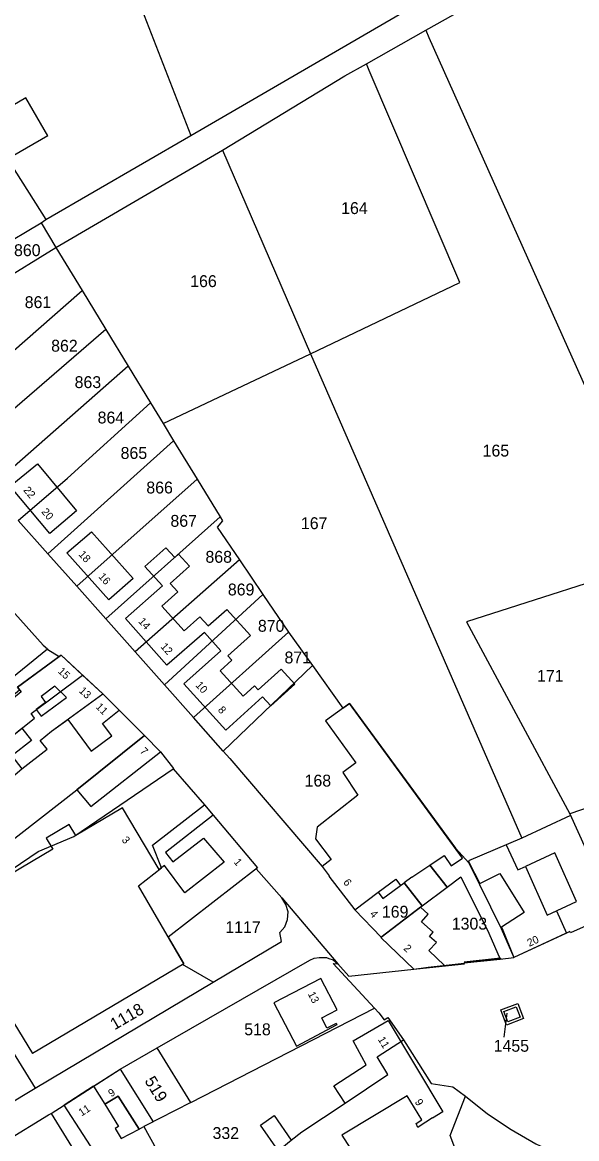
# Model space of a CAD drawing. Extents: x 191922 to 199923, y 328959 to 333350.
# Drawn here: x 193280.5 to 193406.4, y 329566 to 329819.5 of the extents above; entities that cross this region are included whole.
import ezdxf

# ---------------------------------------------------------------- set-up
doc = ezdxf.new("R2010")
doc.units = 0
for name, color, linetype in [('bouwvlak', 7, 'Continuous'), ('enkelbestemming', 7, 'Continuous'), ('Level 14', 7, 'Continuous'), ('Level 6', 7, 'Continuous'), ('maatvoering - maximum aantal wooneenheden', 7, 'Continuous'), ('recreatiewoning', 7, 'Continuous')]:
    doc.layers.add(name, color=color, linetype=linetype)

msp = doc.modelspace()

# ---------------------------------------------------------------- linework, layer by layer
at = {"layer": 'bouwvlak'}
msp.add_line((193389.92, 329589.05), (193390.54, 329594.49), dxfattribs=at)
at = {"layer": 'Level 6'}
for p, q in [((193259.21, 329947.47), (193318.75, 329793.8)), ((193372.08, 329817.75), (193378.43, 329821.33)), ((193358.61, 329810.14), (193372.08, 329817.75)), ((193372.08, 329817.75), (193372.82, 329816.1)), ((193372.82, 329816.1), (193419.28, 329712.12)), ((193353.69, 329807.37), (193358.61, 329810.14)), ((193359.27, 329808.61), (193358.61, 329810.14)), ((193325.93, 329790.53), (193353.69, 329807.37)), ((193272.86, 329795.18), (193285.84, 329774.76)), ((193285.84, 329774.76), (193318.75, 329793.8)), ((193288.07, 329768.41), (193325.93, 329790.53)), ((193325.93, 329790.53), (193345.9, 329744.26)), ((193270.74, 329765.71), (193284.74, 329773.99)), ((193270.74, 329765.71), (193284.74, 329773.99)), ((193284.74, 329773.99), (193285.84, 329774.76)), ((193284.74, 329773.99), (193288.07, 329768.41)), ((193284.74, 329773.99), (193288.07, 329768.41)), ((193253.71, 329747.26), (193288.07, 329768.41)), ((193288.07, 329768.41), (193294.06, 329758.63)), ((193288.07, 329768.41), (193294.06, 329758.63)), ((193259.84, 329728.55), (193294.06, 329758.63)), ((193294.06, 329758.63), (193299.47, 329749.76)), ((193294.06, 329758.63), (193299.47, 329749.76)), ((193299.47, 329749.76), (193266.37, 329721.22)), ((193299.47, 329749.76), (193304.52, 329741.47)), ((193299.47, 329749.76), (193304.52, 329741.47)), ((193312.49, 329728.38), (193345.9, 329744.26)), ((193304.52, 329741.47), (193273.03, 329713.72)), ((193304.52, 329741.47), (193309.61, 329733.11)), ((193304.52, 329741.47), (193309.61, 329733.11)), ((193290.75, 329715.97), (193309.61, 329733.11)), ((193309.61, 329733.11), (193312.49, 329728.38)), ((193309.61, 329733.11), (193312.49, 329728.38)), ((193312.49, 329728.38), (193314.85, 329724.5)), ((193312.49, 329728.38), (193314.85, 329724.5)), ((193286.29, 329698.81), (193314.85, 329724.5)), ((193314.85, 329724.5), (193320.16, 329715.8)), ((193314.85, 329724.5), (193320.16, 329715.8)), ((193279.55, 329706.39), (193290.75, 329715.97)), ((193292.84, 329691.45), (193320.16, 329715.8)), ((193320.16, 329715.8), (193325.43, 329707.19)), ((193320.16, 329715.8), (193325.43, 329707.19)), ((193299.42, 329684.02), (193325.43, 329707.19)), ((193325.43, 329707.19), (193325.95, 329706.33)), ((193325.43, 329707.19), (193325.95, 329706.33)), ((193286.29, 329698.81), (193279.55, 329706.39)), ((193325.95, 329706.33), (193324.77, 329704.89)), ((193325.95, 329706.33), (193324.77, 329704.89)), ((193324.77, 329704.89), (193329.8, 329697.44)), ((193324.77, 329704.89), (193329.8, 329697.44)), ((193292.84, 329691.45), (193286.29, 329698.81)), ((193329.8, 329697.44), (193306.08, 329676.55)), ((193329.8, 329697.44), (193335.12, 329689.57)), ((193329.8, 329697.44), (193335.12, 329689.57)), ((193299.42, 329684.02), (193292.84, 329691.45)), ((193312.75, 329669.05), (193335.12, 329689.57)), ((193335.12, 329689.57), (193340.9, 329681.05)), ((193335.12, 329689.57), (193340.9, 329681.05)), ((193306.08, 329676.55), (193299.42, 329684.02)), ((193319.33, 329661.66), (193340.9, 329681.05)), ((193340.9, 329681.05), (193346.4, 329673.44)), ((193340.9, 329681.05), (193346.4, 329673.44)), ((193237.17, 329637.54), (193286.18, 329677.2)), ((193285.23, 329678.04), (193286.18, 329677.2)), ((193312.75, 329669.05), (193306.08, 329676.55)), ((193288.89, 329675.49), (193289.31, 329675.8)), ((193289.31, 329675.8), (193294.19, 329671.27)), ((193326.13, 329654), (193346.4, 329673.44)), ((193282.47, 329662.58), (193294.19, 329671.27)), ((193294.19, 329671.27), (193298.79, 329666.99)), ((193319.33, 329661.66), (193312.75, 329669.05)), ((193298.79, 329666.99), (193308.2, 329657.53)), ((193326.13, 329654), (193319.33, 329661.66)), ((193308.2, 329657.53), (193311.86, 329653.86)), ((193314.72, 329649.94), (193321.84, 329641.79)), ((193310.03, 329632.61), (193321.84, 329641.79)), ((193321.84, 329641.79), (193323.84, 329639.49)), ((193404.8, 329639.73), (193414.96, 329617.18)), ((193333.59, 329627.3), (193339.4, 329620.65)), ((193368.96, 329625.37), (193367.19, 329624.09)), ((193340.36, 329619.19), (193339.4, 329620.65)), ((193339.4, 329620.65), (193352.15, 329605.72)), ((193340.36, 329619.19), (193339.4, 329620.65)), ((193339.4, 329620.65), (193352.15, 329605.72)), ((193361.97, 329611.75), (193356.02, 329617.94)), ((193401.81, 329617.75), (193404.05, 329612.68)), ((193414.96, 329617.18), (193404.99, 329612.72)), ((193260.2, 329614.98), (193283.41, 329577.43)), ((193361.86, 329611.63), (193361.97, 329611.75)), ((193369.37, 329604.51), (193361.86, 329611.63)), ((193404.05, 329612.68), (193392.08, 329607.13)), ((193404.84, 329613.05), (193404.05, 329612.68)), ((193404.99, 329612.72), (193404.84, 329613.05)), ((193311.12, 329586.64), (193345.78, 329606.5)), ((193347.86, 329607.11), (193349.52, 329607.14)), ((193349.52, 329607.14), (193350.11, 329606.93)), ((193351.05, 329605.76), (193360.44, 329595.62)), ((193351.05, 329605.76), (193352.15, 329605.72)), ((193351.05, 329605.76), (193360.44, 329595.62)), ((193351.05, 329605.76), (193352.15, 329605.72)), ((193388.97, 329606.78), (193392.08, 329607.13)), ((193388.97, 329606.78), (193392.08, 329607.13)), ((193283.41, 329577.43), (193323.81, 329601.49)), ((193283.41, 329577.43), (193323.81, 329601.49)), ((193318.77, 329574.16), (193360.44, 329595.62)), ((193302.69, 329581.74), (193311.12, 329586.64)), ((193318.77, 329574.16), (193311.12, 329586.64)), ((193296.68, 329577.87), (193302.69, 329581.74)), ((193353.78, 329574.03), (193363.45, 329580.56)), ((193296.68, 329577.87), (193290.01, 329573.56)), ((193296.68, 329577.87), (193299.22, 329573.81)), ((193276.74, 329573.45), (193283.41, 329577.43)), ((193276.74, 329573.45), (193283.41, 329577.43)), ((193377.65, 329566.69), (193381.11, 329575.61)), ((193287.03, 329571.72), (193290.01, 329573.56)), ((193318.77, 329574.16), (193308.1, 329568.7)), ((193343.99, 329567.51), (193353.78, 329574.03)), ((193276.81, 329565.45), (193286.47, 329571.38)), ((193286.47, 329571.38), (193287.03, 329571.72)), ((193397.24, 329514.5), (193377.65, 329566.69))]:
    msp.add_line(p, q, dxfattribs=at)
for points in [[(193318.75, 329793.8), (193395.67, 329838.61), (193405.13, 329843.22), (193441.87, 329867.38)], [(193345.9, 329744.26), (193379.85, 329760.43), (193359.27, 329808.61)], [(193345.9, 329744.26), (193393.93, 329634.21), (193390.38, 329632.7), (193392.96, 329627), (193394.75, 329627.83), (193399.69, 329616.77), (193401.81, 329617.75)], [(193425.78, 329697.58), (193381.38, 329683.33), (193404.8, 329639.73)], [(193274.89, 329689.84), (193277.48, 329686.7), (193285.23, 329678.04)], [(193286.18, 329677.2), (193286.29, 329677.1), (193288.89, 329675.49)], [(193230.79, 329627.52), (193249.9, 329642.45), (193272.89, 329662.27), (193279.89, 329667.9), (193279.4, 329668.5), (193288.89, 329675.49)], [(193346.4, 329673.44), (193353.25, 329663.73), (193354.78, 329664.79), (193378.81, 329631.98), (193381.87, 329628.59), (193389.23, 329613.74), (193392.08, 329607.13)], [(193346.4, 329673.44), (193353.25, 329663.73), (193354.78, 329664.79), (193378.81, 329631.98), (193381.87, 329628.59), (193389.23, 329613.74), (193392.08, 329607.13)], [(193226.08, 329603.56), (193280.36, 329649.97), (193286.14, 329654.42), (193284.57, 329656.44), (193287.14, 329658.53), (193298.79, 329666.99)], [(193234.04, 329620.73), (193273.26, 329653.18), (193277.04, 329656.5), (193283.29, 329661.52), (193282.47, 329662.58)], [(193226.08, 329603.56), (193230.38, 329598.08), (193249.54, 329611.44), (193292.9, 329645.17), (193308.2, 329657.53)], [(193311.86, 329653.86), (193314.81, 329650.03), (193314.72, 329649.94)], [(193326.13, 329654), (193327.62, 329652.33), (193348.54, 329627.82)], [(193260.2, 329614.98), (193284.07, 329631.18), (193292.21, 329634.6), (193314.72, 329649.94)], [(193323.84, 329639.49), (193333.86, 329627.51), (193333.59, 329627.3)], [(193323.81, 329601.49), (193316.86, 329605.5), (193317.19, 329605.7), (193306.9, 329623.43), (193312.11, 329627.5), (193310.03, 329632.61)], [(193348.54, 329627.82), (193350.19, 329625.68), (193350.11, 329625.62), (193356.02, 329617.94)], [(193368.96, 329625.37), (193373.01, 329628.09), (193376.98, 329623.13), (193380.03, 329625.42), (193386.43, 329612.64), (193388.97, 329606.78)], [(193356.02, 329617.94), (193361.27, 329621.98), (193362.35, 329620.55), (193367.19, 329624.09)], [(193361.97, 329611.75), (193371.31, 329618.85), (193367.19, 329624.09)], [(193340.73, 329615.75), (193340.82, 329617.5), (193340.36, 329619.19)], [(193340.73, 329615.75), (193340.82, 329617.5), (193340.36, 329619.19)], [(193338.99, 329612.77), (193340.1, 329614.12), (193340.73, 329615.75)], [(193338.99, 329612.77), (193340.1, 329614.12), (193340.73, 329615.75)], [(193323.81, 329601.49), (193339.32, 329610.75), (193338.99, 329612.77)], [(193323.81, 329601.49), (193339.32, 329610.75), (193338.99, 329612.77)], [(193345.78, 329606.5), (193346.74, 329606.99), (193347.86, 329607.11)], [(193350.11, 329606.93), (193351.08, 329606.58), (193352.15, 329605.72)], [(193352.15, 329605.72), (193354.65, 329602.85), (193369.37, 329604.51)], [(193352.15, 329605.72), (193354.65, 329602.85), (193369.37, 329604.51)], [(193369.37, 329604.51), (193380.86, 329605.68), (193380.83, 329605.9), (193388.97, 329606.78)], [(193369.37, 329604.51), (193380.86, 329605.68), (193380.83, 329605.9), (193388.97, 329606.78)], [(193360.44, 329595.62), (193361.44, 329594.54), (193362.68, 329592.99), (193363.47, 329593.5), (193367.03, 329588.4)], [(193360.44, 329595.62), (193361.44, 329594.54), (193362.68, 329592.99), (193363.47, 329593.5), (193367.03, 329588.4)], [(193390.42, 329591.79), (193389.11, 329595.22), (193392.97, 329596.66), (193394.25, 329593.24), (193390.42, 329591.79)], [(193363.45, 329580.56), (193361.07, 329584.53), (193367.03, 329588.4)], [(193367.03, 329588.4), (193373.35, 329578.48), (193378.22, 329577.76), (193381.11, 329575.61)], [(193367.03, 329588.4), (193373.35, 329578.48), (193378.22, 329577.76), (193381.11, 329575.61)], [(193299.22, 329573.81), (193302.25, 329575.62), (193307.01, 329568.14), (193308.1, 329568.7)], [(193381.11, 329575.61), (193386.14, 329571.62), (193391.47, 329568.02)], [(193381.11, 329575.61), (193386.14, 329571.62), (193391.47, 329568.02)], [(193287.03, 329571.72), (193291.68, 329564.23), (193291.85, 329563.94)], [(193308.1, 329568.7), (193310.89, 329563.7), (193319.08, 329545.59), (193327.17, 329549.99)], [(193339.39, 329563.9), (193341.57, 329565.61), (193343.99, 329567.51)], [(193391.47, 329568.02), (193397.05, 329564.83), (193399.05, 329563.88)], [(193391.47, 329568.02), (193397.05, 329564.83), (193399.05, 329563.88)]]:
    msp.add_lwpolyline(points, dxfattribs=at)
at = {"layer": 'recreatiewoning'}
for p, q in [((193286.28, 329793.78), (193275.12, 329787.29)), ((193286.73, 329703.42), (193277.74, 329714.16)), ((193292.79, 329708.56), (193286.73, 329703.42)), ((193300.13, 329688.4), (193290.6, 329699.05)), ((193305.64, 329693.22), (193300.13, 329688.4)), ((193313.33, 329673.49), (193303.93, 329684.11)), ((193326.67, 329658.78), (193317.17, 329669.29)), ((193354.78, 329664.79), (193349.36, 329660.91)), ((193380.45, 329629.71), (193354.78, 329664.79)), ((193298.72, 329660.25), (193302.48, 329663.29)), ((193349.36, 329660.91), (193356.2, 329651.34)), ((193418.4, 329644.46), (193404.8, 329639.73)), ((193415.35, 329617.36), (193404.99, 329612.72)), ((193372.82, 329608.68), (193374.53, 329610.53)), ((193376.33, 329605.33), (193372.82, 329608.68)), ((193372.63, 329604.9), (193380.83, 329605.86)), ((193389.06, 329607), (193380.83, 329606.08)), ((193380.83, 329605.86), (193380.85, 329605.87)), ((193389.08, 329606.79), (193380.85, 329605.87)), ((193389.06, 329607), (193389.08, 329606.79)), ((193389.08, 329606.79), (193389.08, 329606.79)), ((193369.37, 329604.51), (193372.63, 329604.9)), ((193337.63, 329596.84), (193342.73, 329587.02)), ((193355.62, 329588.23), (193363.59, 329592.84)), ((193342.73, 329587.02), (193351.97, 329591.88)), ((193290.01, 329573.56), (193302.69, 329581.74)), ((193303.29, 329553.12), (193290.01, 329573.56)), ((193370.57, 329568.77), (193370.31, 329568.54))]:
    msp.add_line(p, q, dxfattribs=at)
for points in [[(193286.28, 329793.78), (193281.29, 329802.37), (193270.13, 329795.88), (193275.12, 329787.29)], [(193277.74, 329714.16), (193283.94, 329719.23), (193292.79, 329708.56)], [(193290.6, 329699.05), (193296.18, 329703.84), (193305.64, 329693.22)], [(193303.93, 329684.11), (193312.3, 329691.57), (193308.34, 329695.94), (193313.11, 329700.2), (193315.1, 329697.99), (193315.95, 329698.74), (193318.44, 329695.98), (193314.09, 329692.11), (193315.83, 329690.18), (193312.17, 329686.93), (193317.21, 329681.31), (193320.83, 329684.51), (193322.68, 329682.45), (193326.92, 329686.2), (193332.3, 329680.25), (193327.12, 329675.64), (193328.04, 329674.63), (193325.39, 329672.27), (193330.64, 329666.47), (193333.22, 329668.8), (193334.04, 329667.9), (193339.27, 329672.6), (193342.34, 329669.22)], [(193317.17, 329669.29), (193325.6, 329676.78), (193321.83, 329680.96), (193313.33, 329673.49)], [(193289.31, 329675.8), (193279.4, 329668.5), (193280.23, 329667.49), (193273.26, 329661.82), (193270.86, 329664.78), (193275.58, 329668.61), (193273.4, 329671.27), (193265.63, 329665.06), (193267.84, 329662.33), (193266.95, 329661.61), (193273.26, 329653.18), (193277.04, 329656.5), (193280.42, 329659.21), (193282.56, 329656.45), (193278.15, 329652.9), (193280.36, 329649.97), (193286.14, 329654.42), (193284.57, 329656.44), (193287.14, 329658.53), (193290.79, 329661.19), (193296.15, 329653.98), (193300.8, 329657.48), (193298.72, 329660.25)], [(193289.31, 329675.8), (193298.79, 329666.99), (193308.2, 329657.53), (193311.86, 329653.86)], [(193342.34, 329669.22), (193336.89, 329664.32), (193335.03, 329666.36), (193326.67, 329658.78)], [(193290.5, 329666.15), (193287.84, 329668.73), (193284.75, 329666.44), (193285.78, 329665.04), (193283.65, 329663.46), (193284.79, 329661.91), (193290.5, 329666.15)], [(193308.2, 329657.53), (193292.9, 329645.17), (193296.05, 329641.45), (193311.86, 329653.86)], [(193356.2, 329651.34), (193353.27, 329649.17), (193356.68, 329643.97), (193347.4, 329636.7), (193347.07, 329634.04), (193350.6, 329629.42), (193348.54, 329627.82), (193350.19, 329625.68), (193350.11, 329625.62), (193356.02, 329617.94), (193361.97, 329611.75), (193361.86, 329611.63), (193369.37, 329604.51)], [(193323.84, 329639.49), (193312.98, 329630.95), (193314.65, 329628.82), (193321.63, 329634.25), (193326.32, 329628.76), (193317.36, 329621.83), (193312.77, 329628.03), (193311.6, 329627.09), (193303.21, 329641.11), (193292.61, 329634.84), (193291.14, 329637.32), (193285.93, 329634.22), (193287.4, 329631.74), (193259.94, 329615.42), (193268.58, 329601.14), (193271.87, 329603.13), (193282.78, 329585.28)], [(193323.84, 329639.49), (193333.86, 329627.51), (193313.59, 329611.74), (193317.19, 329605.7), (193282.78, 329585.28)], [(193404.8, 329639.73), (193404.96, 329639.38), (193393.93, 329634.21), (193381.78, 329629.07), (193381.98, 329628.66), (193384.38, 329623.91), (193388.89, 329626.22), (193394.47, 329617.31), (193389.32, 329614.02), (193389.46, 329613.74), (193392.08, 329607.13)], [(193406.35, 329619.87), (193401.38, 329630.92), (193394.75, 329627.83), (193399.69, 329616.77), (193406.35, 329619.87)], [(193356.02, 329617.94), (193361.27, 329621.98), (193362.35, 329620.55), (193367.19, 329624.09), (193371.31, 329618.85), (193376.98, 329623.13), (193373.01, 329628.09), (193376.26, 329630.27), (193377.83, 329627.98), (193380.45, 329629.71)], [(193361.27, 329621.98), (193365.3, 329624.92), (193366.38, 329623.5)], [(193374.53, 329610.53), (193372.95, 329611.9), (193373.81, 329612.86), (193371.09, 329615.24), (193372.65, 329616.99), (193370.9, 329618.54), (193361.86, 329611.63)], [(193404.99, 329612.72), (193404.84, 329613.05), (193392.08, 329607.13)], [(193351.97, 329591.88), (193351.78, 329592.14), (193349.66, 329591.07), (193348.48, 329593.42), (193351.97, 329595.26), (193348.27, 329602.37), (193337.63, 329596.84)], [(193390.74, 329592.51), (193389.84, 329594.89), (193392.64, 329595.94), (193393.53, 329593.57), (193390.74, 329592.51)], [(193363.59, 329592.84), (193375.99, 329572.09), (193373.66, 329570.6), (193373.59, 329570.72), (193370.57, 329568.77)], [(193338.56, 329563.25), (193334.57, 329569.01), (193337.68, 329571.21), (193341.57, 329565.61), (193343.99, 329567.51), (193353.78, 329574.03), (193351.24, 329578), (193358.54, 329582.77), (193355.62, 329588.23)], [(193302.69, 329581.74), (193310.22, 329569.8), (193308.1, 329568.7), (193310.89, 329563.7)], [(193307.01, 329568.14), (193302.25, 329575.62), (193299.22, 329573.81), (193302.33, 329568.72), (193301.58, 329568.27), (193302.92, 329566), (193307.01, 329568.14)], [(193370.31, 329568.54), (193369.92, 329569.42), (193371.23, 329570.24), (193367.84, 329575.73), (193353.07, 329566.78), (193354.92, 329563.81)]]:
    msp.add_lwpolyline(points, dxfattribs=at)

# ---------------------------------------------------------------- texts
at = {"layer": 'enkelbestemming'}
for s, rotation, p in [('164', 0, (193352.88, 329775.99)), ('166', 0, (193318.61, 329759.4)), ('165', 0, (193385, 329720.91)), ('167', 0, (193343.75, 329704.42)), ('171', 0, (193397.36, 329669.75)), ('1118', 30.1654, (193301.43, 329590.56)), ('518', 0, (193330.88, 329589.46)), ('1455', 0, (193387.51, 329585.72)), ('332', 0, (193323.68, 329565.9))]:
    msp.add_text(s, height=2.7, rotation=rotation, dxfattribs=at).set_placement(p)
for s, p in [('860', (193278.61, 329766.43)), ('861', (193281.04, 329754.63)), ('862', (193287.04, 329744.73)), ('863', (193292.37, 329736.46)), ('864', (193297.59, 329728.42)), ('865', (193302.81, 329720.37)), ('866', (193308.65, 329712.52)), ('867', (193314.12, 329704.95)), ('868', (193322.07, 329696.78)), ('869', (193327.16, 329689.36)), ('870', (193333.98, 329681.11)), ('871', (193340.02, 329673.92)), ('168', (193344.58, 329645.95)), ('169', (193362.13, 329616.17)), ('1303', (193378, 329613.46)), ('1117', (193326.58, 329612.66))]:
    msp.add_text(s, height=2.7, dxfattribs=at).set_placement(p)
at = {"layer": 'Level 14'}
msp.add_text('519', height=2.7, rotation=301.4159, dxfattribs=at).set_placement((193308.15, 329579.12))
at = {"layer": 'maatvoering - maximum aantal wooneenheden'}
for s, rotation, p in [('22', 309.9231, (193280.62, 329713.22)), ('20', 309.9231, (193284.72, 329708.32)), ('18', 311.7954, (193293.15, 329698.6)), ('16', 311.7954, (193297.66, 329693.56)), ('14', 311.5097, (193306.72, 329683.38)), ('12', 311.5097, (193311.77, 329677.67)), ('15', 317.1091, (193288.44, 329671.96)), ('10', 312.1194, (193319.7, 329668.88)), ('13', 317.1091, (193293.23, 329667.52)), ('11', 314.8784, (193297.04, 329663.92)), ('8', 312.0809, (193324.78, 329663.26)), ('7', 314.8379, (193307.08, 329653.84)), ('3', 309.5193, (193302.95, 329633.77)), ('1', 309.8863, (193328.39, 329628.75)), ('6', 307.6035, (193353.25, 329624.17)), ('4', 313.8242, (193359.27, 329616.87)), ('20', 24.8472, (193395.6, 329609.53)), ('2', 316.5416, (193366.91, 329609.04)), ('13', 297.4622, (193345.26, 329598.85)), ('11', 300.8261, (193361.15, 329588.53)), ('9', 32.7835, (193300.69, 329575.34)), ('11', 32.7835, (193293.94, 329570.99)), ('9', 301.7014, (193369.53, 329574.33))]:
    msp.add_text(s, height=1.75, rotation=rotation, dxfattribs=at).set_placement(p)

doc.saveas('drawing.dxf')
